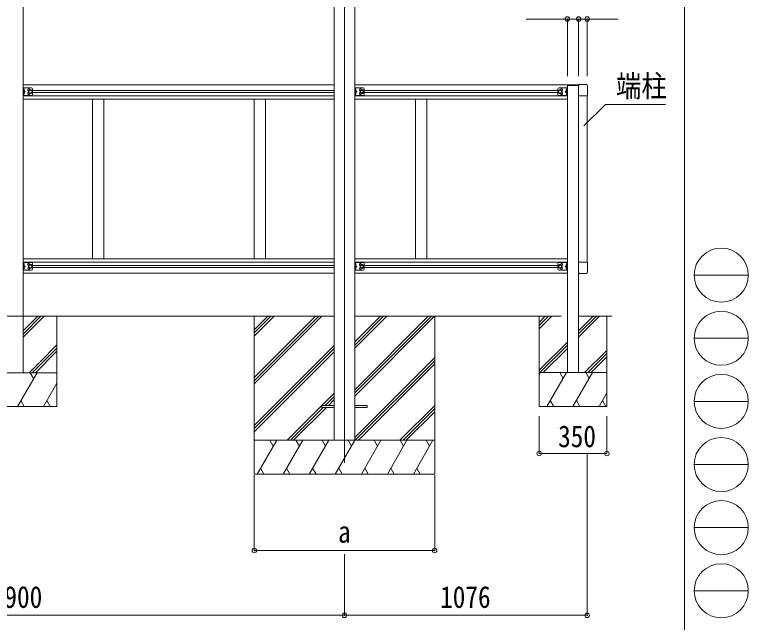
# Model space of a CAD drawing. Units: millimetres at full size; details may follow other scales. Extents: x -5590 to 5652, y -3902 to 3858.
# Drawn here: x 2399 to 5652, y -2262 to 434 of the extents above; entities that cross this region are included whole.
import ezdxf
from ezdxf.enums import TextEntityAlignment as Align

# ---------------------------------------------------------------- set-up
doc = ezdxf.new("R2010")
doc.units = ezdxf.units.MM
doc.header["$LTSCALE"] = 20
doc.header["$PDMODE"] = 32
doc.header["$PDSIZE"] = 20
doc.linetypes.add('DASHED3', pattern=[4, 3, -1])
for name, color, linetype, lineweight in [('0-0_0', 7, 'Continuous', 9), ('0-1_本体', 4, 'Continuous', 9), ('0-2_部品', 7, 'Continuous', 9), ('0-8_PARTS2', 2, 'Continuous', 9), ('0-A_寸法', 7, 'Continuous', 9), ('1-0_FRAME', 7, 'Continuous', 9), ('1-1_GLASS', 4, 'Continuous', 9), ('1-2_GLASS_SEAL', 7, 'Continuous', 9), ('F-0_240', 7, 'Continuous', 9)]:
    doc.layers.add(name, color=color, linetype=linetype, lineweight=lineweight)
doc.styles.add('ＭＳ ゴシック', font='')
doc.styles.get('ＭＳ ゴシック').set_extended_font_data('MS Gothic')

msp = doc.modelspace()

# ---------------------------------------------------------------- linework, layer by layer
at = {"layer": '0-0_0'}
for p, q in [((1007.19, -904.45), (3816.79, -904.45)), ((3461.99, -904.45), (3461.99, -1604.45)), ((3461.99, -1175.95), (3733.49, -904.45)), ((3461.99, -1190.1), (3747.64, -904.45)), ((3461.99, -1204.24), (3761.78, -904.45)), ((3461.99, -963.82), (3521.36, -904.45)), ((3461.99, -977.96), (3535.5, -904.45)), ((3461.99, -992.11), (3549.64, -904.45)), ((3907.19, -904.45), (4822.99, -904.45)), ((3907.19, -1258.51), (4261.25, -904.45)), ((3907.19, -1230.23), (4232.97, -904.45)), ((3907.19, -1244.37), (4247.11, -904.45)), ((3907.19, -1046.38), (4049.12, -904.45)), ((3907.19, -1032.24), (4034.98, -904.45)), ((3907.19, -1018.1), (4020.84, -904.45)), ((4261.99, -904.45), (4261.99, -1604.45)), ((3461.99, -1388.09), (3816.79, -1033.29)), ((3461.99, -1402.23), (3816.79, -1047.43)), ((3461.99, -1416.37), (3816.79, -1061.57)), ((3907.19, -1442.36), (4261.99, -1087.56)), ((3909.24, -1454.45), (4261.99, -1101.71)), ((3923.38, -1454.45), (4261.99, -1115.85)), ((3607.75, -1454.45), (3816.79, -1245.42)), ((3776.4, -1299.95), (3816.79, -1259.56)), ((3790.54, -1299.95), (3816.79, -1273.7)), ((4107.23, -1454.45), (4261.99, -1299.7)), ((3621.9, -1454.45), (3767.4, -1308.95)), ((3636.04, -1454.45), (3781.54, -1308.95)), ((4121.37, -1454.45), (4261.99, -1313.84)), ((4135.52, -1454.45), (4261.99, -1327.98)), ((4261.99, -1454.45), (3461.99, -1454.45)), ((3474.69, -1604.45), (3561.3, -1454.45)), ((3546.3, -1480.44), (3531.29, -1454.45)), ((3590.16, -1604.45), (3676.77, -1454.45)), ((3661.77, -1480.44), (3646.76, -1454.45)), ((3705.63, -1604.45), (3792.24, -1454.45)), ((3777.24, -1480.44), (3762.23, -1454.45)), ((3821.1, -1604.45), (3907.71, -1454.45)), ((3892.71, -1480.43), (3877.7, -1454.45)), ((3936.57, -1604.45), (4023.18, -1454.45)), ((4008.18, -1480.43), (3993.18, -1454.45)), ((4052.04, -1604.45), (4138.65, -1454.45)), ((4108.65, -1454.45), (4123.65, -1480.43)), ((4167.51, -1604.45), (4254.12, -1454.45)), ((4224.12, -1454.45), (4239.12, -1480.43)), ((3489.69, -1578.47), (3504.69, -1604.45)), ((3605.16, -1578.47), (3620.16, -1604.45)), ((3720.63, -1578.47), (3735.63, -1604.45)), ((3836.1, -1578.47), (3851.1, -1604.45)), ((3951.57, -1578.47), (3966.57, -1604.45)), ((4067.04, -1578.47), (4082.04, -1604.45)), ((4182.51, -1578.47), (4197.51, -1604.45)), ((3461.99, -1604.45), (4261.99, -1604.45))]:
    msp.add_line(p, q, dxfattribs=at)
at = {"layer": '0-1_本体'}
for p, q in [((3816.79, 1021.93), (3816.79, -1454.45)), ((3907.19, 1021.93), (3907.19, -1454.45))]:
    msp.add_line(p, q, dxfattribs=at)
at = {"layer": '0-2_部品', "color": 4}
for p, q in [((3761.99, -1299.95), (3761.99, -1308.95)), ((3761.99, -1299.95), (3816.79, -1299.95)), ((3907.19, -1299.95), (3961.99, -1299.95)), ((3961.99, -1299.95), (3961.99, -1308.95)), ((3761.99, -1308.95), (3816.79, -1308.95)), ((3907.19, -1308.95), (3961.99, -1308.95))]:
    msp.add_line(p, q, dxfattribs=at)
at = {"layer": '0-8_PARTS2'}
msp.add_line((3861.99, 1195.55), (3861.99, -1554.45), dxfattribs=at)
at = {"layer": '0-A_寸法', "color": 6}
for p, q in [((5075.52, 414.29), (4666.83, 414.29)), ((4849.99, 414.29), (4849.99, 161.52)), ((4899.99, 414.29), (4899.99, 161.52)), ((4937.99, 414.29), (4937.99, 161.52)), ((4724.99, -1512.63), (4724.99, -1346.7)), ((5024.99, -1512.63), (5024.99, -1346.7)), ((4724.99, -1512.63), (5024.99, -1512.63)), ((4937.99, -2230.69), (4937.99, -1512.63)), ((3461.99, -1943.48), (3461.99, -1608.39)), ((4261.99, -1943.48), (4261.99, -1608.39)), ((3461.99, -1943.48), (4261.99, -1943.48)), ((3861.99, -2230.69), (3861.99, -1959.3)), ((961.99, -2230.69), (3861.99, -2230.69)), ((3861.99, -2230.69), (4937.99, -2230.69))]:
    msp.add_line(p, q, dxfattribs=at)
at = {"layer": '0-A_寸法'}
for p, q in [((4807.99, 79.65), (4807.99, 104.65)), ((4812.99, 109.65), (4849.99, 109.65)), ((4847.49, 105.85), (4847.2, 105.85)), ((4847.2, 105.85), (4847.2, 96.45)), ((4847.49, 74.65), (4847.49, 109.65)), ((4847.49, 105.85), (4847.49, 96.45)), ((4849.99, 122.84), (4899.99, 122.84)), ((4849.99, -1154.16), (4849.99, 122.84)), ((4899.45, 119.84), (4849.99, 119.84)), ((4849.99, 74.65), (4849.99, 109.65)), ((4898.99, 73.95), (4898.99, 117.65)), ((4899.99, 122.84), (4899.99, 120.81)), ((4904.49, 123.15), (4933.49, 123.15)), ((4938.99, 117.65), (4938.99, 73.95)), ((4812.99, 74.65), (4849.99, 74.65)), ((4847.49, 92.15), (4840.49, 92.15)), ((4847.2, 96.45), (4847.49, 96.45)), ((4847.2, 87.85), (4847.49, 87.85)), ((4847.2, 78.45), (4847.2, 87.85)), ((4847.49, 78.45), (4847.2, 78.45)), ((4847.49, 78.45), (4847.49, 87.85)), ((4938.99, 73.95), (4898.99, 73.95)), ((4899.99, -664.65), (4899.99, 73.95)), ((4938.49, 73.96), (4917.99, 73.96)), ((4937.99, 73.95), (4937.99, -664.65)), ((4807.99, -695.35), (4807.99, -670.35)), ((4812.99, -665.35), (4849.99, -665.35)), ((4847.49, -682.85), (4840.49, -682.85)), ((4847.49, -669.15), (4847.2, -669.15)), ((4847.2, -669.15), (4847.2, -678.55)), ((4847.2, -678.55), (4847.49, -678.55)), ((4847.49, -700.35), (4847.49, -665.35)), ((4847.49, -669.15), (4847.49, -678.55)), ((4849.99, -700.35), (4849.99, -665.35)), ((4898.99, -664.65), (4898.99, -708.35)), ((4938.99, -664.65), (4898.99, -664.65)), ((4938.49, -664.66), (4917.99, -664.66)), ((4938.99, -708.35), (4938.99, -664.65)), ((4812.99, -700.35), (4849.99, -700.35)), ((4847.2, -687.15), (4847.49, -687.15)), ((4847.2, -696.55), (4847.2, -687.15)), ((4847.49, -696.55), (4847.2, -696.55)), ((4847.49, -696.55), (4847.49, -687.15)), ((4899.99, -711.82), (4899.99, -1154.16)), ((4904.49, -713.85), (4933.49, -713.85)), ((4724.99, -904.16), (4724.99, -1304.16)), ((4724.99, -931.51), (4752.34, -904.16)), ((4724.99, -945.65), (4766.48, -904.16)), ((4724.99, -959.79), (4780.62, -904.16)), ((4899.99, -904.16), (5047.2, -904.16)), ((4899.99, -996.92), (4992.76, -904.16)), ((4899.99, -982.78), (4978.61, -904.16)), ((4899.99, -968.64), (4964.47, -904.16)), ((5024.99, -1304.16), (5024.99, -904.16)), ((4724.99, -1143.64), (4849.99, -1018.64)), ((4728.61, -1154.16), (4849.99, -1032.78)), ((4742.75, -1154.16), (4849.99, -1046.92)), ((4926.6, -1154.16), (5024.99, -1055.77)), ((4940.74, -1154.16), (5024.99, -1069.91)), ((4954.89, -1154.16), (5024.99, -1084.05)), ((4724.99, -1163.97), (4730.66, -1154.16)), ((4724.99, -1154.16), (5024.99, -1154.16)), ((4759.53, -1304.16), (4846.13, -1154.16)), ((4831.13, -1180.14), (4816.12, -1154.16)), ((4874.99, -1304.16), (4961.6, -1154.16)), ((4946.6, -1180.14), (4931.6, -1154.16)), ((4990.47, -1304.16), (5024.99, -1244.36)), ((4774.52, -1278.18), (4789.52, -1304.16)), ((4889.99, -1278.18), (4904.99, -1304.16)), ((5005.46, -1278.18), (5020.46, -1304.16)), ((4724.99, -1304.16), (5024.99, -1304.16))]:
    msp.add_line(p, q, dxfattribs=at)
at = {"layer": '0-A_寸法', "linetype": 'DASHED3'}
for p, q in [((4845.38, 103.3), (4847.4, 102.29)), ((4845.38, 99), (4847.4, 100)), ((4847.47, 102.29), (4848.08, 101.15)), ((4847.47, 100), (4848.08, 101.15)), ((4849.99, 103.9), (4847.49, 103.9)), ((4849.99, 98.4), (4847.49, 98.4)), ((4845.38, 85.3), (4847.4, 84.29)), ((4845.38, 81), (4847.4, 82)), ((4847.47, 84.29), (4848.08, 83.15)), ((4847.47, 82), (4848.08, 83.15)), ((4849.99, 85.9), (4847.49, 85.9)), ((4849.99, 80.4), (4847.49, 80.4)), ((4845.38, -671.7), (4847.4, -672.71)), ((4845.38, -676), (4847.4, -675)), ((4847.47, -672.71), (4848.08, -673.85)), ((4847.47, -675), (4848.08, -673.85)), ((4849.99, -671.1), (4847.49, -671.1)), ((4849.99, -676.6), (4847.49, -676.6)), ((4845.38, -689.7), (4847.4, -690.71)), ((4845.38, -694), (4847.4, -693)), ((4847.47, -690.71), (4848.08, -691.85)), ((4847.47, -693), (4848.08, -691.85)), ((4849.99, -689.1), (4847.49, -689.1)), ((4849.99, -694.6), (4847.49, -694.6))]:
    msp.add_line(p, q, dxfattribs=at)
at = {"layer": '0-A_寸法', "color": 4}
msp.add_line((4937.99, 73.96), (4937.99, -664.65), dxfattribs=at)
at = {"layer": '0-A_寸法'}
for points in [[(4817.99, 99.65), (4824.49, 95.9), (4824.49, 88.4), (4817.99, 84.64), (4811.49, 88.4), (4811.49, 95.9)], [(4817.99, -675.35), (4824.49, -679.1), (4824.49, -686.6), (4817.99, -690.36), (4811.49, -686.6), (4811.49, -679.1)]]:
    msp.add_lwpolyline(points, close=True, dxfattribs=at)
for points in [[(4846.89, 87.57), (4840.49, 92.15), (4846.89, 96.72)], [(4923.38, -59.86), (5019.02, 35.78), (5285.46, 35.78)], [(4846.89, -687.43), (4840.49, -682.85), (4846.89, -678.28)]]:
    msp.add_lwpolyline(points, dxfattribs=at)
for centre, radius in [((4817.99, 92.15), 8.5), ((4817.99, 92.15), 7.5), ((4817.99, 92.15), 6.5), ((4817.99, -682.85), 8.5), ((4817.99, -682.85), 7.5), ((4817.99, -682.85), 6.5)]:
    msp.add_circle(centre, radius, dxfattribs=at)
for centre, radius, start, end in [((4812.99, 104.65), 5, 90, 180), ((4824.99, 100.65), 4.25, 274.76077, 186.29431), ((4851.09, 101.15), 6.1, 129.60193, 230.39807), ((4904.49, 117.65), 5.5, 90, 180), ((4933.49, 117.65), 5.5, 0, 90), ((4812.99, 79.65), 5, 180, 270), ((4824.99, 83.65), 4.25, 173.70569, 85.23923), ((4851.09, 83.15), 6.1, 129.60193, 230.39807), ((4812.99, -670.35), 5, 90, 180), ((4824.99, -674.35), 4.25, 274.76077, 186.29431), ((4851.09, -673.85), 6.1, 129.60193, 230.39807), ((4812.99, -695.35), 5, 180, 270), ((4824.99, -691.35), 4.25, 173.70569, 85.23923), ((4851.09, -691.85), 6.1, 129.60193, 230.39807), ((4904.49, -708.35), 5.5, 180, 270), ((4933.49, -708.35), 5.5, 270, 0)]:
    msp.add_arc(centre, radius, start, end, dxfattribs=at)
at = {"layer": '0-A_寸法', "color": 6}
for p in [(4849.99, 414.29), (4899.99, 414.29), (4937.99, 414.29), (4724.99, -1512.63), (5024.99, -1512.63), (3461.99, -1943.48), (4261.99, -1943.48), (3861.99, -2230.69), (4937.99, -2230.69)]:
    msp.add_point(p, dxfattribs=at)
at = {"layer": '1-0_FRAME'}
for p, q in [((2436.99, -968.93), (2501.47, -904.45)), ((2436.99, -983.07), (2515.61, -904.45)), ((2436.99, -997.22), (2529.76, -904.45)), ((2511.99, -1106.06), (2586.99, -1031.06)), ((2477.74, -1154.45), (2586.99, -1045.21)), ((2491.89, -1154.45), (2586.99, -1059.35)), ((2463.6, -1154.45), (2509.1, -1108.95)), ((2236.99, -1154.45), (2586.99, -1154.45)), ((2411.99, -1304.45), (2498.6, -1154.45)), ((2483.6, -1180.43), (2468.6, -1154.45)), ((2527.46, -1304.45), (2586.99, -1201.35)), ((2426.99, -1278.47), (2441.99, -1304.45)), ((2542.46, -1278.47), (2557.46, -1304.45))]:
    msp.add_line(p, q, dxfattribs=at)
msp.add_lwpolyline([(2236.99, -1304.45), (2586.99, -1304.45), (2586.99, -904.45)], dxfattribs=at)
at = {"layer": '1-1_GLASS'}
for p, q in [((2436.99, 978.79), (2436.99, -1154.45)), ((3816.79, 122.65), (2436.89, 122.65)), ((4849.99, 122.65), (3907.19, 122.65)), ((2436.89, 74.15), (3816.79, 74.15)), ((2478.89, 96.65), (3816.79, 96.65)), ((2478.89, 87.65), (3816.79, 87.65)), ((4849.99, 74.15), (3907.19, 74.15)), ((3937.79, 96.65), (4807.99, 96.65)), ((3937.79, 87.65), (4807.99, 87.65)), ((2436.89, 58.65), (3816.79, 58.65)), ((2744.99, 58.65), (2744.99, -649.35)), ((2794.99, 58.65), (2794.99, -649.35)), ((3460.99, 58.65), (3460.99, -649.35)), ((3510.99, 58.65), (3510.99, -649.35)), ((3907.19, 58.65), (4849.99, 58.65)), ((4176.99, 58.65), (4176.99, -649.35)), ((4226.99, 58.65), (4226.99, -649.35)), ((2436.89, -649.35), (3816.79, -649.35)), ((3907.19, -649.35), (4849.99, -649.35)), ((2436.89, -664.85), (3816.79, -664.85)), ((2478.89, -678.35), (3816.79, -678.35)), ((3907.19, -664.85), (4849.99, -664.85)), ((3937.79, -678.35), (4807.99, -678.35)), ((2436.89, -713.35), (3816.79, -713.35)), ((2478.89, -687.35), (3816.79, -687.35)), ((3907.19, -713.35), (4849.99, -713.35)), ((3937.79, -687.35), (4807.99, -687.35))]:
    msp.add_line(p, q, dxfattribs=at)
at = {"layer": '1-2_GLASS_SEAL'}
for p, q in [((2436.89, 109.65), (2436.89, 74.65)), ((2473.89, 109.65), (2436.89, 109.65)), ((2439.41, 102.29), (2438.81, 101.15)), ((2439.41, 100), (2438.81, 101.15)), ((2439.39, 109.65), (2439.39, 74.65)), ((2439.39, 105.85), (2439.68, 105.85)), ((2439.39, 105.85), (2439.39, 96.45)), ((2441.5, 103.3), (2439.48, 102.29)), ((2441.5, 99), (2439.48, 100)), ((2439.68, 105.85), (2439.68, 96.45)), ((2478.89, 104.65), (2478.89, 79.65)), ((3907.19, 74.65), (3907.19, 109.65)), ((3944.19, 109.65), (3907.19, 109.65)), ((3909.71, 102.29), (3909.11, 101.15)), ((3909.71, 100), (3909.11, 101.15)), ((3909.69, 74.65), (3909.69, 109.65)), ((3909.69, 105.85), (3909.98, 105.85)), ((3909.69, 105.85), (3909.69, 96.45)), ((3911.8, 103.3), (3909.78, 102.29)), ((3911.8, 99), (3909.78, 100)), ((3909.98, 105.85), (3909.98, 96.45)), ((3949.19, 79.65), (3949.19, 104.65)), ((2473.89, 74.65), (2436.89, 74.65)), ((2439.41, 84.29), (2438.81, 83.15)), ((2439.41, 82), (2438.81, 83.15)), ((2439.68, 96.45), (2439.39, 96.45)), ((2439.39, 92.15), (2446.39, 92.15)), ((2439.68, 87.85), (2439.39, 87.85)), ((2439.39, 78.45), (2439.39, 87.85)), ((2439.39, 78.45), (2439.68, 78.45)), ((2441.5, 85.3), (2439.48, 84.29)), ((2441.5, 81), (2439.48, 82)), ((2439.68, 78.45), (2439.68, 87.85)), ((2475.39, 88.39), (2468.89, 84.64)), ((3944.19, 74.65), (3907.19, 74.65)), ((3909.71, 84.29), (3909.11, 83.15)), ((3909.71, 82), (3909.11, 83.15)), ((3909.98, 96.45), (3909.69, 96.45)), ((3909.69, 92.15), (3916.69, 92.15)), ((3909.98, 87.85), (3909.69, 87.85)), ((3909.69, 78.45), (3909.69, 87.85)), ((3909.69, 78.45), (3909.98, 78.45)), ((3911.8, 85.3), (3909.78, 84.29)), ((3911.8, 81), (3909.78, 82)), ((3909.98, 78.45), (3909.98, 87.85)), ((2436.89, -665.35), (2436.89, -700.35)), ((2473.89, -665.35), (2436.89, -665.35)), ((2439.41, -672.71), (2438.81, -673.85)), ((2439.41, -675), (2438.81, -673.85)), ((2439.39, -665.35), (2439.39, -700.35)), ((2439.39, -669.15), (2439.68, -669.15)), ((2439.39, -669.15), (2439.39, -678.55)), ((2439.68, -678.55), (2439.39, -678.55)), ((2439.39, -682.85), (2446.39, -682.85)), ((2441.5, -671.7), (2439.48, -672.71)), ((2441.5, -676), (2439.48, -675)), ((2439.68, -669.15), (2439.68, -678.55)), ((2478.89, -670.35), (2478.89, -695.35)), ((3907.19, -700.35), (3907.19, -665.35)), ((3944.19, -665.35), (3907.19, -665.35)), ((3909.71, -672.71), (3909.11, -673.85)), ((3909.71, -675), (3909.11, -673.85)), ((3909.69, -700.35), (3909.69, -665.35)), ((3909.69, -669.15), (3909.98, -669.15)), ((3909.69, -669.15), (3909.69, -678.55)), ((3909.98, -678.55), (3909.69, -678.55)), ((3909.69, -682.85), (3916.69, -682.85)), ((3911.8, -671.7), (3909.78, -672.71)), ((3911.8, -676), (3909.78, -675)), ((3909.98, -669.15), (3909.98, -678.55)), ((3949.19, -695.35), (3949.19, -670.35)), ((2473.89, -700.35), (2436.89, -700.35)), ((2439.41, -690.71), (2438.81, -691.85)), ((2439.41, -693), (2438.81, -691.85)), ((2439.68, -687.15), (2439.39, -687.15)), ((2439.39, -696.55), (2439.39, -687.15)), ((2439.39, -696.55), (2439.68, -696.55)), ((2441.5, -689.7), (2439.48, -690.71)), ((2441.5, -694), (2439.48, -693)), ((2439.68, -696.55), (2439.68, -687.15)), ((2475.39, -686.61), (2468.89, -690.36)), ((3944.19, -700.35), (3907.19, -700.35)), ((3909.71, -690.71), (3909.11, -691.85)), ((3909.71, -693), (3909.11, -691.85)), ((3909.98, -687.15), (3909.69, -687.15)), ((3909.69, -696.55), (3909.69, -687.15)), ((3909.69, -696.55), (3909.98, -696.55)), ((3911.8, -689.7), (3909.78, -690.71)), ((3911.8, -694), (3909.78, -693)), ((3909.98, -696.55), (3909.98, -687.15))]:
    msp.add_line(p, q, dxfattribs=at)
for points in [[(2468.89, 84.64), (2462.39, 88.39), (2462.39, 95.9), (2468.89, 99.65), (2475.39, 95.9)], [(2439.99, 96.72), (2446.39, 92.15), (2439.99, 87.57)], [(3910.29, 87.58), (3916.69, 92.15), (3910.29, 96.72)], [(2439.99, -678.28), (2446.39, -682.85), (2439.99, -687.43)], [(2468.89, -690.36), (2462.39, -686.61), (2462.39, -679.1), (2468.89, -675.35), (2475.39, -679.1)], [(3910.29, -687.42), (3916.69, -682.85), (3910.29, -678.28)]]:
    msp.add_lwpolyline(points, dxfattribs=at)
for points in [[(3939.19, 99.65), (3932.69, 95.9), (3932.69, 88.4), (3939.19, 84.64), (3945.69, 88.4), (3945.69, 95.9)], [(3939.19, -675.35), (3932.69, -679.1), (3932.69, -686.6), (3939.19, -690.36), (3945.69, -686.6), (3945.69, -679.1)]]:
    msp.add_lwpolyline(points, close=True, dxfattribs=at)
for centre, radius in [((2468.89, 92.15), 8.5), ((2468.89, 92.15), 7.5), ((2468.89, 92.15), 6.5), ((3939.19, 92.15), 8.5), ((3939.19, 92.15), 7.5), ((3939.19, 92.15), 6.5), ((2468.89, -682.85), 8.5), ((2468.89, -682.85), 7.5), ((2468.89, -682.85), 6.5), ((3939.19, -682.85), 8.5), ((3939.19, -682.85), 7.5), ((3939.19, -682.85), 6.5)]:
    msp.add_circle(centre, radius, dxfattribs=at)
for centre, radius, start, end in [((2435.79, 101.15), 6.1, 309.60193, 50.39807), ((2461.89, 100.65), 4.25, 353.70569, 265.23923), ((2473.89, 104.65), 5, 0, 90), ((3906.09, 101.15), 6.1, 309.60193, 50.39807), ((3932.19, 100.65), 4.25, 353.70569, 265.23923), ((3944.19, 104.65), 5, 0, 90), ((2435.79, 83.15), 6.1, 309.60193, 50.39807), ((2461.89, 83.65), 4.25, 94.76077, 6.29431), ((2473.89, 79.65), 5, 270, 0), ((3906.09, 83.15), 6.1, 309.60193, 50.39807), ((3932.19, 83.65), 4.25, 94.76077, 6.29431), ((3944.19, 79.65), 5, 270, 0), ((2435.79, -673.85), 6.1, 309.60193, 50.39807), ((2461.89, -674.35), 4.25, 353.70569, 265.23923), ((2473.89, -670.35), 5, 0, 90), ((3906.09, -673.85), 6.1, 309.60193, 50.39807), ((3932.19, -674.35), 4.25, 353.70569, 265.23923), ((3944.19, -670.35), 5, 0, 90), ((2435.79, -691.85), 6.1, 309.60193, 50.39807), ((2461.89, -691.35), 4.25, 94.76077, 6.29431), ((2473.89, -695.35), 5, 270, 0), ((3906.09, -691.85), 6.1, 309.60193, 50.39807), ((3932.19, -691.35), 4.25, 94.76077, 6.29431), ((3944.19, -695.35), 5, 270, 0)]:
    msp.add_arc(centre, radius, start, end, dxfattribs=at)
at = {"layer": 'F-0_240', "color": 5}
msp.add_line((5369.7, 3858.23), (5369.7, -3901.77), dxfattribs=at)
at = {"layer": 'F-0_240', "color": 4}
for p, q in [((5412.44, -721.77), (5652.44, -721.77)), ((5412.44, -1001.77), (5652.44, -1001.77)), ((5412.44, -1281.77), (5652.44, -1281.77)), ((5412.44, -1561.77), (5652.44, -1561.77)), ((5412.44, -1841.77), (5652.44, -1841.77)), ((5412.44, -2121.77), (5652.44, -2121.77))]:
    msp.add_line(p, q, dxfattribs=at)
for centre in [(5532.44, -721.77), (5532.44, -1001.77), (5532.44, -1281.77), (5532.44, -1561.77), (5532.44, -1841.77), (5532.44, -2121.77)]:
    msp.add_circle(centre, 120, dxfattribs=at)

# ---------------------------------------------------------------- texts
at = {"layer": '0-A_寸法', "style": 'ＭＳ ゴシック', "width": 0.85}
for s, p in [('端柱', (5066.2, 40.14)), ('350', (4808.99, -1513.99)), ('a', (3833.49, -1937.48)), ('2900', (2297.99, -2226.69)), ('1076', (4285.99, -2226.69))]:
    msp.add_text(s, height=96.77, dxfattribs=at).set_placement(p, align=Align.BOTTOM_LEFT)

doc.saveas('drawing.dxf')
